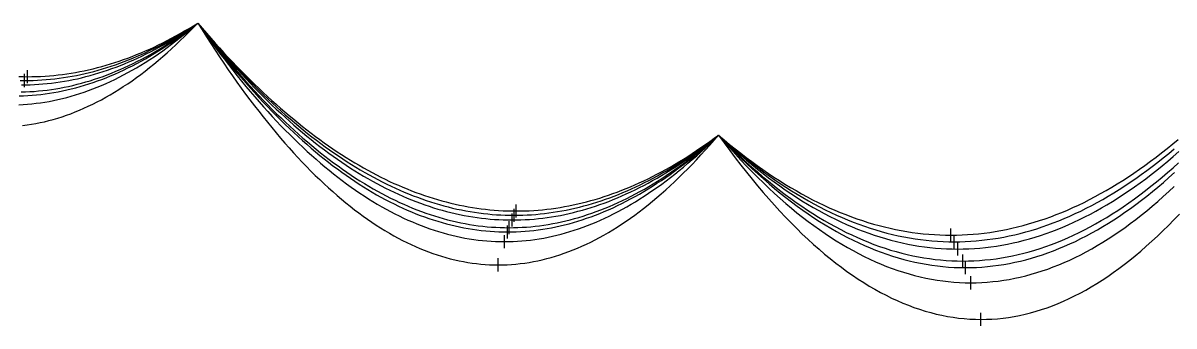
# Model space of a CAD drawing. Header units: metres. Extents: x -87 to 28195, y -4474 to 524.
# Drawn here: x 15017 to 15890, y -4143 to -3913 of the extents above; entities that cross this region are included whole.
import ezdxf

# ---------------------------------------------------------------- set-up
doc = ezdxf.new("R2010")
doc.units = ezdxf.units.M
for name, color, linetype in [('CATENARIES_-10_bare', 7, 'Continuous'), ('CATENARIES_-10_ICE', 7, 'Continuous'), ('CATENARIES_-19_bare', 7, 'Continuous'), ('CATENARIES_-19_HEAVY_ICE', 7, 'Continuous'), ('CATENARIES_0', 7, 'Continuous'), ('CATENARIES_0_ICE', 7, 'Continuous'), ('CATENARIES_50_theoretical', 7, 'Continuous')]:
    doc.layers.add(name, color=color, linetype=linetype)

msp = doc.modelspace()

# ---------------------------------------------------------------- linework, layer by layer
at = {"layer": 'CATENARIES_-10_bare'}
for p, q in [((15018.58, -3962.17), (15018.58, -3952.17)), ((15389.86, -4064.39), (15389.86, -4054.39)), ((15723.73, -4084.48), (15723.73, -4074.48))]:
    msp.add_line(p, q, dxfattribs=at)
for points in [[(15015.31, -3957.15, 0), (15018.58, -3957.17, 0), (15021.86, -3957.15, 0), (15025.15, -3957.07, 0), (15028.43, -3956.93, 0), (15031.71, -3956.74, 0), (15035, -3956.49, 0), (15038.28, -3956.19, 0), (15041.56, -3955.84, 0), (15044.85, -3955.43, 0), (15048.13, -3954.96, 0), (15051.42, -3954.45, 0), (15054.7, -3953.87, 0), (15057.98, -3953.25, 0), (15061.27, -3952.56, 0), (15064.55, -3951.83, 0), (15067.83, -3951.04, 0), (15071.12, -3950.19, 0), (15074.4, -3949.29, 0), (15077.68, -3948.33, 0), (15080.97, -3947.32, 0), (15084.25, -3946.26, 0), (15087.53, -3945.14, 0), (15090.82, -3943.97, 0), (15094.1, -3942.74, 0), (15097.38, -3941.46, 0), (15100.67, -3940.12, 0), (15103.95, -3938.73, 0), (15107.23, -3937.28, 0), (15110.52, -3935.78, 0), (15113.8, -3934.22, 0), (15117.09, -3932.61, 0), (15120.37, -3930.95, 0), (15123.65, -3929.23, 0), (15126.94, -3927.45, 0), (15130.22, -3925.62, 0), (15133.5, -3923.74, 0), (15136.79, -3921.8, 0), (15140.07, -3919.81, 0), (15143.35, -3917.76, 0), (15146.64, -3915.66, 0), (15149.92, -3913.5, 0)], [(15149.92, -3913.5, 0), (15153.25, -3917.53, 0), (15156.58, -3921.5, 0), (15159.92, -3925.42, 0), (15163.25, -3929.28, 0), (15166.58, -3933.08, 0), (15169.91, -3936.83, 0), (15173.25, -3940.51, 0), (15176.58, -3944.15, 0), (15179.91, -3947.72, 0), (15183.24, -3951.24, 0), (15186.58, -3954.71, 0), (15189.91, -3958.11, 0), (15193.24, -3961.46, 0), (15196.57, -3964.76, 0), (15199.91, -3968, 0), (15203.24, -3971.18, 0), (15206.57, -3974.3, 0), (15209.9, -3977.37, 0), (15213.24, -3980.38, 0), (15216.57, -3983.34, 0), (15219.9, -3986.23, 0), (15223.23, -3989.08, 0), (15226.57, -3991.86, 0), (15229.9, -3994.59, 0), (15233.23, -3997.26, 0), (15236.56, -3999.88, 0), (15239.9, -4002.44, 0), (15243.23, -4004.95, 0), (15246.56, -4007.39, 0), (15249.89, -4009.78, 0), (15253.23, -4012.12, 0), (15256.56, -4014.4, 0), (15259.89, -4016.62, 0), (15263.22, -4018.79, 0), (15266.56, -4020.89, 0), (15269.89, -4022.95, 0), (15273.22, -4024.94, 0), (15276.55, -4026.89, 0), (15279.89, -4028.77, 0), (15283.22, -4030.6, 0), (15286.55, -4032.37, 0), (15289.88, -4034.08, 0), (15293.22, -4035.74, 0), (15296.55, -4037.35, 0), (15299.88, -4038.89, 0), (15303.21, -4040.38, 0), (15306.55, -4041.82, 0), (15309.88, -4043.19, 0), (15313.21, -4044.52, 0), (15316.54, -4045.78, 0), (15319.88, -4046.99, 0), (15323.21, -4048.14, 0), (15326.54, -4049.24, 0), (15329.87, -4050.28, 0), (15333.21, -4051.26, 0), (15336.54, -4052.19, 0), (15339.87, -4053.06, 0), (15343.2, -4053.88, 0), (15346.54, -4054.64, 0), (15349.87, -4055.34, 0), (15353.2, -4055.98, 0), (15356.53, -4056.57, 0), (15359.87, -4057.11, 0), (15363.2, -4057.59, 0), (15366.53, -4058.01, 0), (15369.86, -4058.37, 0), (15373.2, -4058.68, 0), (15376.53, -4058.94, 0), (15379.86, -4059.13, 0), (15383.19, -4059.27, 0), (15386.53, -4059.36, 0), (15389.86, -4059.39, 0), (15393.16, -4059.36, 0), (15396.46, -4059.28, 0), (15399.76, -4059.14, 0), (15403.05, -4058.94, 0), (15406.35, -4058.7, 0), (15409.65, -4058.39, 0), (15412.95, -4058.04, 0), (15416.25, -4057.62, 0), (15419.55, -4057.15, 0), (15422.85, -4056.63, 0), (15426.15, -4056.05, 0), (15429.45, -4055.42, 0), (15432.75, -4054.73, 0), (15436.05, -4053.99, 0), (15439.35, -4053.19, 0), (15442.64, -4052.33, 0), (15445.94, -4051.42, 0), (15449.24, -4050.46, 0), (15452.54, -4049.44, 0), (15455.84, -4048.37, 0), (15459.14, -4047.24, 0), (15462.44, -4046.05, 0), (15465.74, -4044.81, 0), (15469.04, -4043.52, 0), (15472.34, -4042.17, 0), (15475.64, -4040.76, 0), (15478.94, -4039.3, 0), (15482.24, -4037.78, 0), (15485.53, -4036.21, 0), (15488.83, -4034.59, 0), (15492.13, -4032.91, 0), (15495.43, -4031.17, 0), (15498.73, -4029.38, 0), (15502.03, -4027.53, 0), (15505.33, -4025.63, 0), (15508.63, -4023.67, 0), (15511.93, -4021.66, 0), (15515.23, -4019.59, 0), (15518.53, -4017.47, 0), (15521.83, -4015.29, 0), (15525.12, -4013.06, 0), (15528.42, -4010.77, 0), (15531.72, -4008.43, 0), (15535.02, -4006.03, 0), (15538.32, -4003.57, 0), (15541.62, -4001.06, 0), (15544.92, -3998.5, 0)], [(15544.92, -3998.5, 0), (15549.18, -4002.31, 0), (15553.43, -4006.03, 0), (15557.69, -4009.66, 0), (15561.95, -4013.2, 0), (15566.21, -4016.64, 0), (15570.46, -4019.99, 0), (15574.72, -4023.25, 0), (15578.98, -4026.42, 0), (15583.24, -4029.5, 0), (15587.49, -4032.48, 0), (15591.75, -4035.38, 0), (15596.01, -4038.18, 0), (15600.27, -4040.88, 0), (15604.52, -4043.5, 0), (15608.78, -4046.02, 0), (15613.04, -4048.46, 0), (15617.3, -4050.8, 0), (15621.55, -4053.05, 0), (15625.81, -4055.2, 0), (15630.07, -4057.27, 0), (15634.32, -4059.24, 0), (15638.58, -4061.12, 0), (15642.84, -4062.91, 0), (15647.1, -4064.61, 0), (15651.35, -4066.22, 0), (15655.61, -4067.73, 0), (15659.87, -4069.15, 0), (15664.13, -4070.48, 0), (15668.38, -4071.72, 0), (15672.64, -4072.87, 0), (15676.9, -4073.93, 0), (15681.16, -4074.89, 0), (15685.41, -4075.76, 0), (15689.67, -4076.54, 0), (15693.93, -4077.23, 0), (15698.18, -4077.82, 0), (15702.44, -4078.33, 0), (15706.7, -4078.74, 0), (15710.96, -4079.06, 0), (15715.21, -4079.29, 0), (15719.47, -4079.43, 0), (15723.73, -4079.48, 0), (15727.9, -4079.43, 0), (15732.07, -4079.3, 0), (15736.24, -4079.08, 0), (15740.41, -4078.77, 0), (15744.59, -4078.38, 0), (15748.76, -4077.89, 0), (15752.93, -4077.32, 0), (15757.1, -4076.66, 0), (15761.27, -4075.91, 0), (15765.44, -4075.07, 0), (15769.61, -4074.15, 0), (15773.78, -4073.13, 0), (15777.96, -4072.03, 0), (15782.13, -4070.84, 0), (15786.3, -4069.57, 0), (15790.47, -4068.2, 0), (15794.64, -4066.75, 0), (15798.81, -4065.21, 0), (15802.98, -4063.58, 0), (15807.16, -4061.86, 0), (15811.33, -4060.05, 0), (15815.5, -4058.16, 0), (15819.67, -4056.18, 0), (15823.84, -4054.1, 0), (15828.01, -4051.95, 0), (15832.18, -4049.7, 0), (15836.35, -4047.36, 0), (15840.53, -4044.94, 0), (15844.7, -4042.43, 0), (15848.87, -4039.83, 0), (15853.04, -4037.14, 0), (15857.21, -4034.36, 0), (15861.38, -4031.5, 0), (15865.55, -4028.55, 0), (15869.72, -4025.51, 0), (15873.9, -4022.38, 0), (15878.07, -4019.16, 0), (15882.24, -4015.85, 0), (15886.41, -4012.46, 0), (15890.58, -4008.97, 0)]]:
    msp.add_polyline3d(points, dxfattribs=at)
at = {"layer": 'CATENARIES_-10_ICE'}
for p, q in [((15386.01, -4073.81), (15386.01, -4063.81)), ((15730.2, -4099.1), (15730.2, -4089.1))]:
    msp.add_line(p, q, dxfattribs=at)
for points in [[(15016.07, -3965.8, 0), (15019.34, -3965.71, 0), (15022.6, -3965.57, 0), (15025.87, -3965.36, 0), (15029.13, -3965.09, 0), (15032.4, -3964.77, 0), (15035.66, -3964.38, 0), (15038.92, -3963.93, 0), (15042.19, -3963.43, 0), (15045.45, -3962.87, 0), (15048.72, -3962.24, 0), (15051.98, -3961.56, 0), (15055.25, -3960.82, 0), (15058.51, -3960.02, 0), (15061.78, -3959.16, 0), (15065.04, -3958.24, 0), (15068.31, -3957.26, 0), (15071.57, -3956.22, 0), (15074.84, -3955.13, 0), (15078.1, -3953.97, 0), (15081.36, -3952.75, 0), (15084.63, -3951.48, 0), (15087.89, -3950.14, 0), (15091.16, -3948.75, 0), (15094.42, -3947.3, 0), (15097.69, -3945.78, 0), (15100.95, -3944.21, 0), (15104.22, -3942.58, 0), (15107.48, -3940.89, 0), (15110.75, -3939.14, 0), (15114.01, -3937.33, 0), (15117.27, -3935.46, 0), (15120.54, -3933.53, 0), (15123.8, -3931.54, 0), (15127.07, -3929.5, 0), (15130.33, -3927.39, 0), (15133.6, -3925.22, 0), (15136.86, -3923, 0), (15140.13, -3920.71, 0), (15143.39, -3918.37, 0), (15146.66, -3915.96, 0), (15149.92, -3913.5, 0)], [(15149.92, -3913.5, 0), (15153.25, -3917.85, 0), (15156.57, -3922.14, 0), (15159.9, -3926.36, 0), (15163.22, -3930.53, 0), (15166.55, -3934.63, 0), (15169.87, -3938.67, 0), (15173.2, -3942.65, 0), (15176.52, -3946.56, 0), (15179.85, -3950.42, 0), (15183.17, -3954.21, 0), (15186.5, -3957.94, 0), (15189.82, -3961.61, 0), (15193.15, -3965.22, 0), (15196.47, -3968.76, 0), (15199.8, -3972.24, 0), (15203.12, -3975.66, 0), (15206.45, -3979.02, 0), (15209.77, -3982.32, 0), (15213.1, -3985.56, 0), (15216.42, -3988.73, 0), (15219.75, -3991.84, 0), (15223.07, -3994.89, 0), (15226.4, -3997.88, 0), (15229.72, -4000.81, 0), (15233.05, -4003.67, 0), (15236.38, -4006.47, 0), (15239.7, -4009.21, 0), (15243.03, -4011.89, 0), (15246.35, -4014.51, 0), (15249.68, -4017.07, 0), (15253, -4019.56, 0), (15256.33, -4021.99, 0), (15259.65, -4024.36, 0), (15262.98, -4026.67, 0), (15266.3, -4028.92, 0), (15269.63, -4031.11, 0), (15272.95, -4033.23, 0), (15276.28, -4035.29, 0), (15279.6, -4037.3, 0), (15282.93, -4039.23, 0), (15286.25, -4041.11, 0), (15289.58, -4042.93, 0), (15292.9, -4044.68, 0), (15296.23, -4046.38, 0), (15299.55, -4048.01, 0), (15302.88, -4049.58, 0), (15306.2, -4051.08, 0), (15309.53, -4052.53, 0), (15312.86, -4053.92, 0), (15316.18, -4055.24, 0), (15319.51, -4056.5, 0), (15322.83, -4057.7, 0), (15326.16, -4058.84, 0), (15329.48, -4059.92, 0), (15332.81, -4060.93, 0), (15336.13, -4061.88, 0), (15339.46, -4062.78, 0), (15342.78, -4063.61, 0), (15346.11, -4064.38, 0), (15349.43, -4065.08, 0), (15352.76, -4065.73, 0), (15356.08, -4066.32, 0), (15359.41, -4066.84, 0), (15362.73, -4067.3, 0), (15366.06, -4067.7, 0), (15369.38, -4068.04, 0), (15372.71, -4068.31, 0), (15376.03, -4068.53, 0), (15379.36, -4068.68, 0), (15382.68, -4068.78, 0), (15386.01, -4068.81, 0), (15389.32, -4068.78, 0), (15392.63, -4068.69, 0), (15395.94, -4068.53, 0), (15399.25, -4068.32, 0), (15402.56, -4068.04, 0), (15405.87, -4067.71, 0), (15409.18, -4067.31, 0), (15412.49, -4066.86, 0), (15415.81, -4066.34, 0), (15419.12, -4065.76, 0), (15422.43, -4065.12, 0), (15425.74, -4064.42, 0), (15429.05, -4063.65, 0), (15432.36, -4062.83, 0), (15435.67, -4061.95, 0), (15438.98, -4061, 0), (15442.29, -4059.99, 0), (15445.6, -4058.93, 0), (15448.91, -4057.8, 0), (15452.22, -4056.61, 0), (15455.53, -4055.36, 0), (15458.84, -4054.05, 0), (15462.15, -4052.67, 0), (15465.46, -4051.24, 0), (15468.78, -4049.74, 0), (15472.09, -4048.19, 0), (15475.4, -4046.57, 0), (15478.71, -4044.89, 0), (15482.02, -4043.15, 0), (15485.33, -4041.35, 0), (15488.64, -4039.49, 0), (15491.95, -4037.57, 0), (15495.26, -4035.59, 0), (15498.57, -4033.54, 0), (15501.88, -4031.44, 0), (15505.19, -4029.27, 0), (15508.5, -4027.04, 0), (15511.81, -4024.75, 0), (15515.12, -4022.4, 0), (15518.43, -4019.99, 0), (15521.75, -4017.52, 0), (15525.06, -4014.99, 0), (15528.37, -4012.39, 0), (15531.68, -4009.74, 0), (15534.99, -4007.02, 0), (15538.3, -4004.24, 0), (15541.61, -4001.4, 0), (15544.92, -3998.5, 0)], [(15544.92, -3998.5, 0), (15549.13, -4002.8, 0), (15553.34, -4007, 0), (15557.55, -4011.1, 0), (15561.76, -4015.1, 0), (15565.97, -4019.01, 0), (15570.19, -4022.81, 0), (15574.4, -4026.52, 0), (15578.61, -4030.12, 0), (15582.82, -4033.63, 0), (15587.03, -4037.04, 0), (15591.24, -4040.34, 0), (15595.45, -4043.55, 0), (15599.66, -4046.67, 0), (15603.87, -4049.68, 0), (15608.08, -4052.59, 0), (15612.29, -4055.4, 0), (15616.5, -4058.12, 0), (15620.72, -4060.74, 0), (15624.93, -4063.25, 0), (15629.14, -4065.67, 0), (15633.35, -4067.99, 0), (15637.56, -4070.21, 0), (15641.77, -4072.34, 0), (15645.98, -4074.36, 0), (15650.19, -4076.28, 0), (15654.4, -4078.11, 0), (15658.61, -4079.84, 0), (15662.82, -4081.47, 0), (15667.04, -4083, 0), (15671.25, -4084.43, 0), (15675.46, -4085.76, 0), (15679.67, -4086.99, 0), (15683.88, -4088.13, 0), (15688.09, -4089.16, 0), (15692.3, -4090.1, 0), (15696.51, -4090.94, 0), (15700.72, -4091.68, 0), (15704.93, -4092.32, 0), (15709.14, -4092.86, 0), (15713.35, -4093.31, 0), (15717.57, -4093.65, 0), (15721.78, -4093.9, 0), (15725.99, -4094.05, 0), (15730.2, -4094.1, 0), (15734.39, -4094.05, 0), (15738.59, -4093.9, 0), (15742.79, -4093.66, 0), (15746.98, -4093.31, 0), (15751.18, -4092.87, 0), (15755.38, -4092.33, 0), (15759.57, -4091.7, 0), (15763.77, -4090.96, 0), (15767.96, -4090.13, 0), (15772.16, -4089.2, 0), (15776.36, -4088.17, 0), (15780.55, -4087.04, 0), (15784.75, -4085.82, 0), (15788.95, -4084.49, 0), (15793.14, -4083.07, 0), (15797.34, -4081.55, 0), (15801.54, -4079.94, 0), (15805.73, -4078.22, 0), (15809.93, -4076.41, 0), (15814.12, -4074.5, 0), (15818.32, -4072.49, 0), (15822.52, -4070.38, 0), (15826.71, -4068.17, 0), (15830.91, -4065.87, 0), (15835.11, -4063.47, 0), (15839.3, -4060.97, 0), (15843.5, -4058.37, 0), (15847.69, -4055.67, 0), (15851.89, -4052.88, 0), (15856.09, -4049.98, 0), (15860.28, -4046.99, 0), (15864.48, -4043.9, 0), (15868.68, -4040.72, 0), (15872.87, -4037.43, 0), (15877.07, -4034.05, 0), (15881.26, -4030.56, 0), (15885.46, -4026.98, 0), (15889.66, -4023.3, 0), (15893.85, -4019.53, 0)]]:
    msp.add_polyline3d(points, dxfattribs=at)
at = {"layer": 'CATENARIES_-19_bare'}
for p, q in [((15020.85, -3959.22), (15020.85, -3949.22)), ((15391.37, -4061.15), (15391.37, -4051.15)), ((15721.18, -4079.47), (15721.18, -4069.47))]:
    msp.add_line(p, q, dxfattribs=at)
for points in [[(15014.33, -3954.12, 0), (15017.59, -3954.2, 0), (15020.85, -3954.22, 0), (15024.16, -3954.2, 0), (15027.47, -3954.12, 0), (15030.78, -3953.98, 0), (15034.09, -3953.8, 0), (15037.4, -3953.55, 0), (15040.71, -3953.26, 0), (15044.02, -3952.91, 0), (15047.33, -3952.51, 0), (15050.64, -3952.06, 0), (15053.95, -3951.55, 0), (15057.26, -3950.99, 0), (15060.57, -3950.37, 0), (15063.88, -3949.7, 0), (15067.19, -3948.98, 0), (15070.5, -3948.2, 0), (15073.8, -3947.37, 0), (15077.11, -3946.49, 0), (15080.42, -3945.55, 0), (15083.73, -3944.56, 0), (15087.04, -3943.52, 0), (15090.35, -3942.42, 0), (15093.66, -3941.27, 0), (15096.97, -3940.06, 0), (15100.28, -3938.81, 0), (15103.59, -3937.49, 0), (15106.9, -3936.13, 0), (15110.21, -3934.71, 0), (15113.52, -3933.24, 0), (15116.83, -3931.71, 0), (15120.14, -3930.13, 0), (15123.45, -3928.5, 0), (15126.75, -3926.81, 0), (15130.06, -3925.07, 0), (15133.37, -3923.28, 0), (15136.68, -3921.43, 0), (15139.99, -3919.53, 0), (15143.3, -3917.57, 0), (15146.61, -3915.56, 0), (15149.92, -3913.5, 0)], [(15149.92, -3913.5, 0), (15153.23, -3917.39, 0), (15156.54, -3921.22, 0), (15159.84, -3925, 0), (15163.15, -3928.72, 0), (15166.46, -3932.39, 0), (15169.77, -3936.01, 0), (15173.07, -3939.57, 0), (15176.38, -3943.08, 0), (15179.69, -3946.53, 0), (15183, -3949.94, 0), (15186.3, -3953.28, 0), (15189.61, -3956.58, 0), (15192.92, -3959.82, 0), (15196.23, -3963, 0), (15199.53, -3966.14, 0), (15202.84, -3969.22, 0), (15206.15, -3972.24, 0), (15209.46, -3975.21, 0), (15212.76, -3978.13, 0), (15216.07, -3981, 0), (15219.38, -3983.81, 0), (15222.69, -3986.56, 0), (15225.99, -3989.27, 0), (15229.3, -3991.92, 0), (15232.61, -3994.51, 0), (15235.92, -3997.06, 0), (15239.22, -3999.54, 0), (15242.53, -4001.98, 0), (15245.84, -4004.36, 0), (15249.15, -4006.69, 0), (15252.46, -4008.96, 0), (15255.76, -4011.18, 0), (15259.07, -4013.35, 0), (15262.38, -4015.47, 0), (15265.69, -4017.53, 0), (15268.99, -4019.53, 0), (15272.3, -4021.49, 0), (15275.61, -4023.38, 0), (15278.92, -4025.23, 0), (15282.22, -4027.02, 0), (15285.53, -4028.76, 0), (15288.84, -4030.45, 0), (15292.15, -4032.08, 0), (15295.45, -4033.66, 0), (15298.76, -4035.18, 0), (15302.07, -4036.65, 0), (15305.38, -4038.07, 0), (15308.68, -4039.43, 0), (15311.99, -4040.74, 0), (15315.3, -4042, 0), (15318.61, -4043.2, 0), (15321.91, -4044.35, 0), (15325.22, -4045.45, 0), (15328.53, -4046.49, 0), (15331.84, -4047.48, 0), (15335.14, -4048.42, 0), (15338.45, -4049.3, 0), (15341.76, -4050.13, 0), (15345.07, -4050.91, 0), (15348.38, -4051.63, 0), (15351.68, -4052.3, 0), (15354.99, -4052.91, 0), (15358.3, -4053.47, 0), (15361.61, -4053.98, 0), (15364.91, -4054.43, 0), (15368.22, -4054.84, 0), (15371.53, -4055.18, 0), (15374.84, -4055.48, 0), (15378.14, -4055.72, 0), (15381.45, -4055.91, 0), (15384.76, -4056.04, 0), (15388.07, -4056.12, 0), (15391.37, -4056.15, 0), (15394.71, -4056.12, 0), (15398.05, -4056.04, 0), (15401.39, -4055.9, 0), (15404.73, -4055.71, 0), (15408.06, -4055.46, 0), (15411.4, -4055.17, 0), (15414.74, -4054.81, 0), (15418.08, -4054.4, 0), (15421.42, -4053.94, 0), (15424.75, -4053.42, 0), (15428.09, -4052.85, 0), (15431.43, -4052.22, 0), (15434.77, -4051.54, 0), (15438.11, -4050.81, 0), (15441.44, -4050.02, 0), (15444.78, -4049.17, 0), (15448.12, -4048.28, 0), (15451.46, -4047.32, 0), (15454.8, -4046.31, 0), (15458.13, -4045.25, 0), (15461.47, -4044.14, 0), (15464.81, -4042.96, 0), (15468.15, -4041.74, 0), (15471.48, -4040.46, 0), (15474.82, -4039.12, 0), (15478.16, -4037.74, 0), (15481.5, -4036.29, 0), (15484.84, -4034.79, 0), (15488.17, -4033.24, 0), (15491.51, -4031.63, 0), (15494.85, -4029.97, 0), (15498.19, -4028.26, 0), (15501.53, -4026.49, 0), (15504.86, -4024.66, 0), (15508.2, -4022.78, 0), (15511.54, -4020.85, 0), (15514.88, -4018.86, 0), (15518.22, -4016.81, 0), (15521.55, -4014.71, 0), (15524.89, -4012.56, 0), (15528.23, -4010.36, 0), (15531.57, -4008.09, 0), (15534.91, -4005.78, 0), (15538.24, -4003.41, 0), (15541.58, -4000.98, 0), (15544.92, -3998.5, 0)], [(15544.92, -3998.5, 0), (15549.12, -4002.08, 0), (15553.31, -4005.57, 0), (15557.51, -4008.97, 0), (15561.71, -4012.29, 0), (15565.9, -4015.52, 0), (15570.1, -4018.67, 0), (15574.3, -4021.72, 0), (15578.49, -4024.7, 0), (15582.69, -4027.58, 0), (15586.89, -4030.38, 0), (15591.08, -4033.1, 0), (15595.28, -4035.72, 0), (15599.48, -4038.26, 0), (15603.67, -4040.72, 0), (15607.87, -4043.09, 0), (15612.07, -4045.37, 0), (15616.26, -4047.57, 0), (15620.46, -4049.68, 0), (15624.66, -4051.7, 0), (15628.85, -4053.64, 0), (15633.05, -4055.49, 0), (15637.25, -4057.25, 0), (15641.44, -4058.93, 0), (15645.64, -4060.53, 0), (15649.84, -4062.03, 0), (15654.03, -4063.45, 0), (15658.23, -4064.79, 0), (15662.43, -4066.04, 0), (15666.62, -4067.2, 0), (15670.82, -4068.28, 0), (15675.02, -4069.27, 0), (15679.21, -4070.17, 0), (15683.41, -4070.99, 0), (15687.61, -4071.72, 0), (15691.8, -4072.37, 0), (15696, -4072.92, 0), (15700.2, -4073.4, 0), (15704.39, -4073.79, 0), (15708.59, -4074.09, 0), (15712.79, -4074.3, 0), (15716.98, -4074.43, 0), (15721.18, -4074.47, 0), (15725.39, -4074.43, 0), (15729.59, -4074.3, 0), (15733.79, -4074.09, 0), (15738, -4073.78, 0), (15742.2, -4073.39, 0), (15746.41, -4072.92, 0), (15750.61, -4072.36, 0), (15754.82, -4071.71, 0), (15759.02, -4070.97, 0), (15763.22, -4070.15, 0), (15767.43, -4069.25, 0), (15771.63, -4068.25, 0), (15775.84, -4067.17, 0), (15780.04, -4066.01, 0), (15784.25, -4064.75, 0), (15788.45, -4063.41, 0), (15792.66, -4061.99, 0), (15796.86, -4060.48, 0), (15801.06, -4058.88, 0), (15805.27, -4057.19, 0), (15809.47, -4055.42, 0), (15813.68, -4053.56, 0), (15817.88, -4051.62, 0), (15822.09, -4049.59, 0), (15826.29, -4047.47, 0), (15830.5, -4045.26, 0), (15834.7, -4042.97, 0), (15838.9, -4040.6, 0), (15843.11, -4038.13, 0), (15847.31, -4035.58, 0), (15851.52, -4032.94, 0), (15855.72, -4030.22, 0), (15859.93, -4027.41, 0), (15864.13, -4024.51, 0), (15868.34, -4021.53, 0), (15872.54, -4018.46, 0), (15876.74, -4015.3, 0), (15880.95, -4012.06, 0), (15885.15, -4008.73, 0), (15889.36, -4005.31, 0), (15893.56, -4001.81, 0)]]:
    msp.add_polyline3d(points, dxfattribs=at)
at = {"layer": 'CATENARIES_-19_HEAVY_ICE'}
for p, q in [((15382.47, -4084.38), (15382.47, -4074.38)), ((15736.16, -4115.62), (15736.16, -4105.62))]:
    msp.add_line(p, q, dxfattribs=at)
for points in [[(15014.12, -3975.52, 0), (15017.43, -3975.36, 0), (15020.74, -3975.12, 0), (15024.06, -3974.82, 0), (15027.37, -3974.45, 0), (15030.68, -3974.01, 0), (15033.99, -3973.51, 0), (15037.3, -3972.94, 0), (15040.62, -3972.3, 0), (15043.93, -3971.59, 0), (15047.24, -3970.82, 0), (15050.55, -3969.98, 0), (15053.87, -3969.07, 0), (15057.18, -3968.1, 0), (15060.49, -3967.06, 0), (15063.8, -3965.95, 0), (15067.11, -3964.77, 0), (15070.43, -3963.53, 0), (15073.74, -3962.22, 0), (15077.05, -3960.84, 0), (15080.36, -3959.4, 0), (15083.68, -3957.88, 0), (15086.99, -3956.3, 0), (15090.3, -3954.66, 0), (15093.61, -3952.94, 0), (15096.92, -3951.16, 0), (15100.24, -3949.31, 0), (15103.55, -3947.4, 0), (15106.86, -3945.41, 0), (15110.17, -3943.36, 0), (15113.49, -3941.24, 0), (15116.8, -3939.06, 0), (15120.11, -3936.81, 0), (15123.42, -3934.49, 0), (15126.73, -3932.1, 0), (15130.05, -3929.64, 0), (15133.36, -3927.12, 0), (15136.67, -3924.53, 0), (15139.98, -3921.88, 0), (15143.3, -3919.15, 0), (15146.61, -3916.36, 0), (15149.92, -3913.5, 0)], [(15149.92, -3913.5, 0), (15153.24, -3918.21, 0), (15156.56, -3922.86, 0), (15159.89, -3927.44, 0), (15163.21, -3931.94, 0), (15166.53, -3936.38, 0), (15169.85, -3940.76, 0), (15173.17, -3945.06, 0), (15176.5, -3949.3, 0), (15179.82, -3953.47, 0), (15183.14, -3957.56, 0), (15186.46, -3961.6, 0), (15189.79, -3965.56, 0), (15193.11, -3969.46, 0), (15196.43, -3973.28, 0), (15199.75, -3977.04, 0), (15203.07, -3980.73, 0), (15206.4, -3984.36, 0), (15209.72, -3987.91, 0), (15213.04, -3991.4, 0), (15216.36, -3994.82, 0), (15219.68, -3998.17, 0), (15223.01, -4001.45, 0), (15226.33, -4004.67, 0), (15229.65, -4007.82, 0), (15232.97, -4010.9, 0), (15236.29, -4013.91, 0), (15239.62, -4016.85, 0), (15242.94, -4019.73, 0), (15246.26, -4022.54, 0), (15249.58, -4025.28, 0), (15252.91, -4027.95, 0), (15256.23, -4030.56, 0), (15259.55, -4033.09, 0), (15262.87, -4035.56, 0), (15266.19, -4037.97, 0), (15269.52, -4040.3, 0), (15272.84, -4042.57, 0), (15276.16, -4044.76, 0), (15279.48, -4046.89, 0), (15282.8, -4048.96, 0), (15286.13, -4050.95, 0), (15289.45, -4052.88, 0), (15292.77, -4054.74, 0), (15296.09, -4056.53, 0), (15299.41, -4058.26, 0), (15302.74, -4059.91, 0), (15306.06, -4061.5, 0), (15309.38, -4063.02, 0), (15312.7, -4064.48, 0), (15316.02, -4065.86, 0), (15319.35, -4067.18, 0), (15322.67, -4068.43, 0), (15325.99, -4069.62, 0), (15329.31, -4070.73, 0), (15332.64, -4071.78, 0), (15335.96, -4072.76, 0), (15339.28, -4073.67, 0), (15342.6, -4074.52, 0), (15345.92, -4075.29, 0), (15349.25, -4076, 0), (15352.57, -4076.65, 0), (15355.89, -4077.22, 0), (15359.21, -4077.73, 0), (15362.53, -4078.17, 0), (15365.86, -4078.54, 0), (15369.18, -4078.84, 0), (15372.5, -4079.08, 0), (15375.82, -4079.25, 0), (15379.14, -4079.35, 0), (15382.47, -4079.38, 0), (15385.78, -4079.35, 0), (15389.1, -4079.25, 0), (15392.41, -4079.08, 0), (15395.73, -4078.85, 0), (15399.04, -4078.54, 0), (15402.36, -4078.17, 0), (15405.67, -4077.74, 0), (15408.99, -4077.23, 0), (15412.31, -4076.66, 0), (15415.62, -4076.02, 0), (15418.94, -4075.31, 0), (15422.25, -4074.54, 0), (15425.57, -4073.7, 0), (15428.88, -4072.79, 0), (15432.2, -4071.81, 0), (15435.51, -4070.77, 0), (15438.83, -4069.66, 0), (15442.14, -4068.48, 0), (15445.46, -4067.23, 0), (15448.77, -4065.92, 0), (15452.09, -4064.54, 0), (15455.41, -4063.09, 0), (15458.72, -4061.58, 0), (15462.04, -4059.99, 0), (15465.35, -4058.34, 0), (15468.67, -4056.62, 0), (15471.98, -4054.84, 0), (15475.3, -4052.99, 0), (15478.61, -4051.07, 0), (15481.93, -4049.08, 0), (15485.24, -4047.03, 0), (15488.56, -4044.9, 0), (15491.87, -4042.71, 0), (15495.19, -4040.46, 0), (15498.5, -4038.13, 0), (15501.82, -4035.74, 0), (15505.14, -4033.28, 0), (15508.45, -4030.76, 0), (15511.77, -4028.16, 0), (15515.08, -4025.5, 0), (15518.4, -4022.77, 0), (15521.71, -4019.97, 0), (15525.03, -4017.11, 0), (15528.34, -4014.18, 0), (15531.66, -4011.18, 0), (15534.97, -4008.11, 0), (15538.29, -4004.97, 0), (15541.6, -4001.77, 0), (15544.92, -3998.5, 0)], [(15544.92, -3998.5, 0), (15549.17, -4003.43, 0), (15553.42, -4008.25, 0), (15557.67, -4012.97, 0), (15561.92, -4017.56, 0), (15566.17, -4022.05, 0), (15570.42, -4026.43, 0), (15574.67, -4030.69, 0), (15578.92, -4034.85, 0), (15583.17, -4038.89, 0), (15587.42, -4042.82, 0), (15591.67, -4046.65, 0), (15595.92, -4050.36, 0), (15600.17, -4053.96, 0), (15604.42, -4057.44, 0), (15608.67, -4060.82, 0), (15612.91, -4064.09, 0), (15617.16, -4067.24, 0), (15621.41, -4070.29, 0), (15625.66, -4073.22, 0), (15629.91, -4076.04, 0), (15634.16, -4078.75, 0), (15638.41, -4081.35, 0), (15642.66, -4083.85, 0), (15646.91, -4086.22, 0), (15651.16, -4088.49, 0), (15655.41, -4090.65, 0), (15659.66, -4092.7, 0), (15663.91, -4094.63, 0), (15668.16, -4096.46, 0), (15672.41, -4098.17, 0), (15676.66, -4099.78, 0), (15680.91, -4101.27, 0), (15685.16, -4102.66, 0), (15689.41, -4103.93, 0), (15693.66, -4105.09, 0), (15697.91, -4106.14, 0), (15702.16, -4107.08, 0), (15706.41, -4107.91, 0), (15710.66, -4108.63, 0), (15714.91, -4109.24, 0), (15719.16, -4109.73, 0), (15723.41, -4110.12, 0), (15727.66, -4110.4, 0), (15731.91, -4110.56, 0), (15736.16, -4110.62, 0), (15740.33, -4110.57, 0), (15744.5, -4110.41, 0), (15748.67, -4110.14, 0), (15752.85, -4109.77, 0), (15757.02, -4109.29, 0), (15761.19, -4108.7, 0), (15765.36, -4108.01, 0), (15769.54, -4107.21, 0), (15773.71, -4106.3, 0), (15777.88, -4105.29, 0), (15782.05, -4104.17, 0), (15786.23, -4102.94, 0), (15790.4, -4101.61, 0), (15794.57, -4100.17, 0), (15798.74, -4098.62, 0), (15802.92, -4096.97, 0), (15807.09, -4095.21, 0), (15811.26, -4093.34, 0), (15815.43, -4091.37, 0), (15819.61, -4089.29, 0), (15823.78, -4087.1, 0), (15827.95, -4084.81, 0), (15832.12, -4082.41, 0), (15836.3, -4079.9, 0), (15840.47, -4077.29, 0), (15844.64, -4074.57, 0), (15848.81, -4071.74, 0), (15852.99, -4068.8, 0), (15857.16, -4065.76, 0), (15861.33, -4062.61, 0), (15865.5, -4059.36, 0), (15869.68, -4056, 0), (15873.85, -4052.53, 0), (15878.02, -4048.95, 0), (15882.19, -4045.27, 0), (15886.37, -4041.48, 0), (15890.54, -4037.58, 0)]]:
    msp.add_polyline3d(points, dxfattribs=at)
at = {"layer": 'CATENARIES_0'}
for p, q in [((15388.3, -4067.97), (15388.3, -4057.97)), ((15726.34, -4090.02), (15726.34, -4080.02))]:
    msp.add_line(p, q, dxfattribs=at)
for points in [[(15016.25, -3960.45, 0), (15019.51, -3960.43, 0), (15022.77, -3960.34, 0), (15026.03, -3960.2, 0), (15029.29, -3960.01, 0), (15032.55, -3959.76, 0), (15035.81, -3959.45, 0), (15039.07, -3959.09, 0), (15042.33, -3958.67, 0), (15045.59, -3958.19, 0), (15048.85, -3957.66, 0), (15052.11, -3957.08, 0), (15055.37, -3956.43, 0), (15058.63, -3955.74, 0), (15061.89, -3954.98, 0), (15065.15, -3954.17, 0), (15068.41, -3953.31, 0), (15071.67, -3952.38, 0), (15074.93, -3951.41, 0), (15078.19, -3950.37, 0), (15081.45, -3949.28, 0), (15084.71, -3948.14, 0), (15087.98, -3946.94, 0), (15091.24, -3945.68, 0), (15094.5, -3944.37, 0), (15097.76, -3943, 0), (15101.02, -3941.58, 0), (15104.28, -3940.1, 0), (15107.54, -3938.56, 0), (15110.8, -3936.97, 0), (15114.06, -3935.32, 0), (15117.32, -3933.62, 0), (15120.58, -3931.86, 0), (15123.84, -3930.04, 0), (15127.1, -3928.17, 0), (15130.36, -3926.24, 0), (15133.62, -3924.26, 0), (15136.88, -3922.22, 0), (15140.14, -3920.12, 0), (15143.4, -3917.97, 0), (15146.66, -3915.76, 0), (15149.92, -3913.5, 0)], [(15149.92, -3913.5, 0), (15153.23, -3917.63, 0), (15156.54, -3921.7, 0), (15159.85, -3925.71, 0), (15163.16, -3929.67, 0), (15166.47, -3933.56, 0), (15169.79, -3937.4, 0), (15173.1, -3941.18, 0), (15176.41, -3944.9, 0), (15179.72, -3948.57, 0), (15183.03, -3952.17, 0), (15186.34, -3955.72, 0), (15189.65, -3959.21, 0), (15192.96, -3962.64, 0), (15196.27, -3966.02, 0), (15199.58, -3969.34, 0), (15202.89, -3972.6, 0), (15206.21, -3975.8, 0), (15209.52, -3978.94, 0), (15212.83, -3982.03, 0), (15216.14, -3985.05, 0), (15219.45, -3988.02, 0), (15222.76, -3990.94, 0), (15226.07, -3993.79, 0), (15229.38, -3996.59, 0), (15232.69, -3999.32, 0), (15236, -4002.01, 0), (15239.31, -4004.63, 0), (15242.62, -4007.19, 0), (15245.94, -4009.7, 0), (15249.25, -4012.15, 0), (15252.56, -4014.54, 0), (15255.87, -4016.88, 0), (15259.18, -4019.15, 0), (15262.49, -4021.37, 0), (15265.8, -4023.53, 0), (15269.11, -4025.64, 0), (15272.42, -4027.68, 0), (15275.73, -4029.67, 0), (15279.04, -4031.6, 0), (15282.36, -4033.47, 0), (15285.67, -4035.29, 0), (15288.98, -4037.05, 0), (15292.29, -4038.75, 0), (15295.6, -4040.39, 0), (15298.91, -4041.97, 0), (15302.22, -4043.5, 0), (15305.53, -4044.97, 0), (15308.84, -4046.38, 0), (15312.15, -4047.73, 0), (15315.46, -4049.03, 0), (15318.78, -4050.27, 0), (15322.09, -4051.45, 0), (15325.4, -4052.57, 0), (15328.71, -4053.64, 0), (15332.02, -4054.65, 0), (15335.33, -4055.6, 0), (15338.64, -4056.49, 0), (15341.95, -4057.32, 0), (15345.26, -4058.1, 0), (15348.57, -4058.82, 0), (15351.88, -4059.48, 0), (15355.2, -4060.09, 0), (15358.51, -4060.64, 0), (15361.82, -4061.13, 0), (15365.13, -4061.56, 0), (15368.44, -4061.93, 0), (15371.75, -4062.25, 0), (15375.06, -4062.51, 0), (15378.37, -4062.71, 0), (15381.68, -4062.85, 0), (15384.99, -4062.94, 0), (15388.3, -4062.97, 0), (15391.64, -4062.94, 0), (15394.97, -4062.85, 0), (15398.3, -4062.71, 0), (15401.63, -4062.5, 0), (15404.97, -4062.24, 0), (15408.3, -4061.92, 0), (15411.63, -4061.54, 0), (15414.96, -4061.1, 0), (15418.29, -4060.61, 0), (15421.63, -4060.05, 0), (15424.96, -4059.44, 0), (15428.29, -4058.77, 0), (15431.62, -4058.04, 0), (15434.96, -4057.25, 0), (15438.29, -4056.4, 0), (15441.62, -4055.5, 0), (15444.95, -4054.54, 0), (15448.28, -4053.52, 0), (15451.62, -4052.44, 0), (15454.95, -4051.3, 0), (15458.28, -4050.1, 0), (15461.61, -4048.85, 0), (15464.95, -4047.54, 0), (15468.28, -4046.16, 0), (15471.61, -4044.74, 0), (15474.94, -4043.25, 0), (15478.27, -4041.7, 0), (15481.61, -4040.1, 0), (15484.94, -4038.43, 0), (15488.27, -4036.71, 0), (15491.6, -4034.93, 0), (15494.94, -4033.09, 0), (15498.27, -4031.2, 0), (15501.6, -4029.24, 0), (15504.93, -4027.23, 0), (15508.27, -4025.15, 0), (15511.6, -4023.02, 0), (15514.93, -4020.83, 0), (15518.26, -4018.59, 0), (15521.59, -4016.28, 0), (15524.93, -4013.92, 0), (15528.26, -4011.49, 0), (15531.59, -4009.01, 0), (15534.92, -4006.47, 0), (15538.26, -4003.87, 0), (15541.59, -4001.22, 0), (15544.92, -3998.5, 0)], [(15544.92, -3998.5, 0), (15549.14, -4002.48, 0), (15553.36, -4006.37, 0), (15557.58, -4010.16, 0), (15561.8, -4013.86, 0), (15566.02, -4017.46, 0), (15570.23, -4020.97, 0), (15574.45, -4024.39, 0), (15578.67, -4027.71, 0), (15582.89, -4030.94, 0), (15587.11, -4034.08, 0), (15591.33, -4037.12, 0), (15595.55, -4040.07, 0), (15599.77, -4042.92, 0), (15603.99, -4045.69, 0), (15608.21, -4048.35, 0), (15612.43, -4050.93, 0), (15616.64, -4053.41, 0), (15620.86, -4055.79, 0), (15625.08, -4058.08, 0), (15629.3, -4060.28, 0), (15633.52, -4062.39, 0), (15637.74, -4064.4, 0), (15641.96, -4066.32, 0), (15646.18, -4068.14, 0), (15650.4, -4069.87, 0), (15654.62, -4071.51, 0), (15658.84, -4073.05, 0), (15663.05, -4074.5, 0), (15667.27, -4075.86, 0), (15671.49, -4077.12, 0), (15675.71, -4078.29, 0), (15679.93, -4079.37, 0), (15684.15, -4080.35, 0), (15688.37, -4081.24, 0), (15692.59, -4082.03, 0), (15696.81, -4082.73, 0), (15701.03, -4083.34, 0), (15705.25, -4083.85, 0), (15709.46, -4084.28, 0), (15713.68, -4084.6, 0), (15717.9, -4084.84, 0), (15722.12, -4084.98, 0), (15726.34, -4085.02, 0), (15730.53, -4084.98, 0), (15734.72, -4084.84, 0), (15738.92, -4084.61, 0), (15743.11, -4084.28, 0), (15747.3, -4083.87, 0), (15751.49, -4083.36, 0), (15755.68, -4082.76, 0), (15759.88, -4082.07, 0), (15764.07, -4081.28, 0), (15768.26, -4080.41, 0), (15772.45, -4079.44, 0), (15776.64, -4078.38, 0), (15780.84, -4077.22, 0), (15785.03, -4075.98, 0), (15789.22, -4074.64, 0), (15793.41, -4073.21, 0), (15797.6, -4071.68, 0), (15801.79, -4070.07, 0), (15805.99, -4068.36, 0), (15810.18, -4066.56, 0), (15814.37, -4064.66, 0), (15818.56, -4062.68, 0), (15822.75, -4060.6, 0), (15826.95, -4058.43, 0), (15831.14, -4056.17, 0), (15835.33, -4053.81, 0), (15839.52, -4051.37, 0), (15843.71, -4048.82, 0), (15847.9, -4046.19, 0), (15852.1, -4043.47, 0), (15856.29, -4040.65, 0), (15860.48, -4037.74, 0), (15864.67, -4034.74, 0), (15868.86, -4031.64, 0), (15873.06, -4028.45, 0), (15877.25, -4025.17, 0), (15881.44, -4021.8, 0), (15885.63, -4018.33, 0), (15889.82, -4014.78, 0), (15894.01, -4011.12, 0)]]:
    msp.add_polyline3d(points, dxfattribs=at)
at = {"layer": 'CATENARIES_0_ICE'}
for p, q in [((15384.85, -4077.03), (15384.85, -4067.03)), ((15732.14, -4104.13), (15732.14, -4094.13))]:
    msp.add_line(p, q, dxfattribs=at)
for points in [[(15014.38, -3968.79, 0), (15017.69, -3968.69, 0), (15020.99, -3968.54, 0), (15024.3, -3968.32, 0), (15027.6, -3968.04, 0), (15030.91, -3967.69, 0), (15034.21, -3967.28, 0), (15037.52, -3966.81, 0), (15040.83, -3966.28, 0), (15044.13, -3965.68, 0), (15047.44, -3965.03, 0), (15050.74, -3964.31, 0), (15054.05, -3963.52, 0), (15057.36, -3962.68, 0), (15060.66, -3961.77, 0), (15063.97, -3960.79, 0), (15067.27, -3959.76, 0), (15070.58, -3958.66, 0), (15073.89, -3957.5, 0), (15077.19, -3956.28, 0), (15080.5, -3954.99, 0), (15083.8, -3953.65, 0), (15087.11, -3952.24, 0), (15090.41, -3950.76, 0), (15093.72, -3949.23, 0), (15097.03, -3947.63, 0), (15100.33, -3945.96, 0), (15103.64, -3944.24, 0), (15106.94, -3942.45, 0), (15110.25, -3940.6, 0), (15113.56, -3938.69, 0), (15116.86, -3936.71, 0), (15120.17, -3934.67, 0), (15123.47, -3932.57, 0), (15126.78, -3930.41, 0), (15130.08, -3928.18, 0), (15133.39, -3925.89, 0), (15136.7, -3923.54, 0), (15140, -3921.12, 0), (15143.31, -3918.65, 0), (15146.61, -3916.1, 0), (15149.92, -3913.5, 0)], [(15149.92, -3913.5, 0), (15153.23, -3917.94, 0), (15156.54, -3922.32, 0), (15159.85, -3926.63, 0), (15163.16, -3930.88, 0), (15166.46, -3935.07, 0), (15169.77, -3939.19, 0), (15173.08, -3943.26, 0), (15176.39, -3947.25, 0), (15179.7, -3951.19, 0), (15183.01, -3955.06, 0), (15186.32, -3958.87, 0), (15189.63, -3962.61, 0), (15192.94, -3966.29, 0), (15196.24, -3969.91, 0), (15199.55, -3973.47, 0), (15202.86, -3976.96, 0), (15206.17, -3980.39, 0), (15209.48, -3983.75, 0), (15212.79, -3987.06, 0), (15216.1, -3990.29, 0), (15219.41, -3993.47, 0), (15222.72, -3996.58, 0), (15226.03, -3999.63, 0), (15229.33, -4002.62, 0), (15232.64, -4005.55, 0), (15235.95, -4008.41, 0), (15239.26, -4011.2, 0), (15242.57, -4013.94, 0), (15245.88, -4016.61, 0), (15249.19, -4019.22, 0), (15252.5, -4021.77, 0), (15255.81, -4024.25, 0), (15259.11, -4026.67, 0), (15262.42, -4029.03, 0), (15265.73, -4031.32, 0), (15269.04, -4033.55, 0), (15272.35, -4035.72, 0), (15275.66, -4037.83, 0), (15278.97, -4039.87, 0), (15282.28, -4041.85, 0), (15285.59, -4043.76, 0), (15288.89, -4045.62, 0), (15292.2, -4047.41, 0), (15295.51, -4049.14, 0), (15298.82, -4050.8, 0), (15302.13, -4052.4, 0), (15305.44, -4053.94, 0), (15308.75, -4055.42, 0), (15312.06, -4056.83, 0), (15315.37, -4058.18, 0), (15318.67, -4059.47, 0), (15321.98, -4060.7, 0), (15325.29, -4061.86, 0), (15328.6, -4062.96, 0), (15331.91, -4063.99, 0), (15335.22, -4064.97, 0), (15338.53, -4065.88, 0), (15341.84, -4066.73, 0), (15345.15, -4067.51, 0), (15348.46, -4068.23, 0), (15351.76, -4068.89, 0), (15355.07, -4069.49, 0), (15358.38, -4070.02, 0), (15361.69, -4070.49, 0), (15365, -4070.9, 0), (15368.31, -4071.25, 0), (15371.62, -4071.53, 0), (15374.93, -4071.75, 0), (15378.24, -4071.91, 0), (15381.54, -4072, 0), (15384.85, -4072.03, 0), (15388.19, -4072, 0), (15391.52, -4071.91, 0), (15394.86, -4071.75, 0), (15398.19, -4071.52, 0), (15401.53, -4071.24, 0), (15404.86, -4070.88, 0), (15408.2, -4070.47, 0), (15411.53, -4069.99, 0), (15414.87, -4069.45, 0), (15418.2, -4068.84, 0), (15421.54, -4068.17, 0), (15424.87, -4067.44, 0), (15428.2, -4066.64, 0), (15431.54, -4065.78, 0), (15434.87, -4064.86, 0), (15438.21, -4063.87, 0), (15441.54, -4062.81, 0), (15444.88, -4061.7, 0), (15448.21, -4060.52, 0), (15451.55, -4059.27, 0), (15454.88, -4057.97, 0), (15458.22, -4056.59, 0), (15461.55, -4055.16, 0), (15464.89, -4053.66, 0), (15468.22, -4052.1, 0), (15471.56, -4050.47, 0), (15474.89, -4048.78, 0), (15478.23, -4047.02, 0), (15481.56, -4045.2, 0), (15484.89, -4043.32, 0), (15488.23, -4041.37, 0), (15491.56, -4039.36, 0), (15494.9, -4037.29, 0), (15498.23, -4035.15, 0), (15501.57, -4032.95, 0), (15504.9, -4030.68, 0), (15508.24, -4028.35, 0), (15511.57, -4025.96, 0), (15514.91, -4023.5, 0), (15518.24, -4020.98, 0), (15521.58, -4018.39, 0), (15524.91, -4015.74, 0), (15528.25, -4013.03, 0), (15531.58, -4010.25, 0), (15534.92, -4007.41, 0), (15538.25, -4004.5, 0), (15541.59, -4001.53, 0), (15544.92, -3998.5, 0)], [(15544.92, -3998.5, 0), (15549.18, -4003.03, 0), (15553.43, -4007.45, 0), (15557.69, -4011.76, 0), (15561.94, -4015.98, 0), (15566.2, -4020.09, 0), (15570.45, -4024.09, 0), (15574.71, -4027.99, 0), (15578.96, -4031.79, 0), (15583.22, -4035.48, 0), (15587.47, -4039.06, 0), (15591.73, -4042.55, 0), (15595.98, -4045.93, 0), (15600.24, -4049.2, 0), (15604.49, -4052.37, 0), (15608.75, -4055.44, 0), (15613, -4058.4, 0), (15617.26, -4061.26, 0), (15621.51, -4064.01, 0), (15625.77, -4066.66, 0), (15630.02, -4069.21, 0), (15634.28, -4071.65, 0), (15638.53, -4073.99, 0), (15642.79, -4076.22, 0), (15647.04, -4078.35, 0), (15651.3, -4080.38, 0), (15655.55, -4082.3, 0), (15659.81, -4084.12, 0), (15664.06, -4085.83, 0), (15668.32, -4087.44, 0), (15672.57, -4088.95, 0), (15676.83, -4090.35, 0), (15681.08, -4091.65, 0), (15685.34, -4092.84, 0), (15689.59, -4093.93, 0), (15693.85, -4094.92, 0), (15698.1, -4095.8, 0), (15702.36, -4096.58, 0), (15706.61, -4097.26, 0), (15710.87, -4097.83, 0), (15715.12, -4098.29, 0), (15719.38, -4098.66, 0), (15723.63, -4098.92, 0), (15727.89, -4099.07, 0), (15732.14, -4099.13, 0), (15736.31, -4099.08, 0), (15740.48, -4098.93, 0), (15744.65, -4098.68, 0), (15748.82, -4098.33, 0), (15752.99, -4097.88, 0), (15757.16, -4097.33, 0), (15761.34, -4096.68, 0), (15765.51, -4095.93, 0), (15769.68, -4095.08, 0), (15773.85, -4094.14, 0), (15778.02, -4093.09, 0), (15782.19, -4091.94, 0), (15786.36, -4090.69, 0), (15790.53, -4089.35, 0), (15794.7, -4087.9, 0), (15798.87, -4086.35, 0), (15803.04, -4084.71, 0), (15807.21, -4082.96, 0), (15811.38, -4081.12, 0), (15815.55, -4079.17, 0), (15819.72, -4077.12, 0), (15823.89, -4074.98, 0), (15828.06, -4072.73, 0), (15832.23, -4070.39, 0), (15836.4, -4067.94, 0), (15840.57, -4065.4, 0), (15844.74, -4062.75, 0), (15848.91, -4060.01, 0), (15853.08, -4057.16, 0), (15857.25, -4054.21, 0), (15861.42, -4051.17, 0), (15865.59, -4048.02, 0), (15869.76, -4044.78, 0), (15873.93, -4041.43, 0), (15878.11, -4037.99, 0), (15882.28, -4034.44, 0), (15886.45, -4030.8, 0), (15890.62, -4027.05, 0)]]:
    msp.add_polyline3d(points, dxfattribs=at)
at = {"layer": 'CATENARIES_50_theoretical'}
for p, q in [((15377.83, -4102.06), (15377.83, -4092.06)), ((15743.95, -4143.41), (15743.95, -4133.41))]:
    msp.add_line(p, q, dxfattribs=at)
for points in [[(15017.14, -3991.28, 0), (15020.46, -3990.85, 0), (15023.78, -3990.35, 0), (15027.1, -3989.77, 0), (15030.42, -3989.1, 0), (15033.74, -3988.37, 0), (15037.06, -3987.55, 0), (15040.38, -3986.66, 0), (15043.7, -3985.68, 0), (15047.02, -3984.64, 0), (15050.34, -3983.51, 0), (15053.66, -3982.3, 0), (15056.97, -3981.02, 0), (15060.29, -3979.66, 0), (15063.61, -3978.22, 0), (15066.93, -3976.71, 0), (15070.25, -3975.11, 0), (15073.57, -3973.44, 0), (15076.89, -3971.69, 0), (15080.21, -3969.87, 0), (15083.53, -3967.96, 0), (15086.85, -3965.98, 0), (15090.17, -3963.92, 0), (15093.49, -3961.78, 0), (15096.81, -3959.56, 0), (15100.13, -3957.27, 0), (15103.45, -3954.9, 0), (15106.77, -3952.45, 0), (15110.09, -3949.92, 0), (15113.41, -3947.31, 0), (15116.73, -3944.63, 0), (15120.04, -3941.87, 0), (15123.36, -3939.03, 0), (15126.68, -3936.11, 0), (15130, -3933.11, 0), (15133.32, -3930.04, 0), (15136.64, -3926.89, 0), (15139.96, -3923.66, 0), (15143.28, -3920.35, 0), (15146.6, -3916.96, 0), (15149.92, -3913.5, 0)], [(15149.92, -3913.5, 0), (15153.22, -3918.79, 0), (15156.53, -3924.01, 0), (15159.83, -3929.15, 0), (15163.13, -3934.2, 0), (15166.44, -3939.19, 0), (15169.74, -3944.09, 0), (15173.04, -3948.92, 0), (15176.34, -3953.66, 0), (15179.65, -3958.33, 0), (15182.95, -3962.93, 0), (15186.25, -3967.44, 0), (15189.56, -3971.88, 0), (15192.86, -3976.24, 0), (15196.16, -3980.52, 0), (15199.47, -3984.73, 0), (15202.77, -3988.85, 0), (15206.07, -3992.9, 0), (15209.38, -3996.87, 0), (15212.68, -4000.77, 0), (15215.98, -4004.59, 0), (15219.28, -4008.33, 0), (15222.59, -4011.99, 0), (15225.89, -4015.57, 0), (15229.19, -4019.08, 0), (15232.5, -4022.51, 0), (15235.8, -4025.86, 0), (15239.1, -4029.14, 0), (15242.41, -4032.34, 0), (15245.71, -4035.46, 0), (15249.01, -4038.5, 0), (15252.32, -4041.47, 0), (15255.62, -4044.36, 0), (15258.92, -4047.17, 0), (15262.22, -4049.9, 0), (15265.53, -4052.56, 0), (15268.83, -4055.14, 0), (15272.13, -4057.64, 0), (15275.44, -4060.07, 0), (15278.74, -4062.42, 0), (15282.04, -4064.69, 0), (15285.35, -4066.88, 0), (15288.65, -4069, 0), (15291.95, -4071.04, 0), (15295.26, -4073, 0), (15298.56, -4074.89, 0), (15301.86, -4076.7, 0), (15305.17, -4078.43, 0), (15308.47, -4080.09, 0), (15311.77, -4081.66, 0), (15315.07, -4083.17, 0), (15318.38, -4084.59, 0), (15321.68, -4085.94, 0), (15324.98, -4087.21, 0), (15328.29, -4088.4, 0), (15331.59, -4089.52, 0), (15334.89, -4090.55, 0), (15338.2, -4091.52, 0), (15341.5, -4092.4, 0), (15344.8, -4093.21, 0), (15348.11, -4093.94, 0), (15351.41, -4094.59, 0), (15354.71, -4095.17, 0), (15358.01, -4095.67, 0), (15361.32, -4096.09, 0), (15364.62, -4096.44, 0), (15367.92, -4096.71, 0), (15371.23, -4096.9, 0), (15374.53, -4097.02, 0), (15377.83, -4097.06, 0), (15381.17, -4097.02, 0), (15384.52, -4096.9, 0), (15387.86, -4096.7, 0), (15391.2, -4096.43, 0), (15394.54, -4096.07, 0), (15397.88, -4095.64, 0), (15401.23, -4095.13, 0), (15404.57, -4094.54, 0), (15407.91, -4093.87, 0), (15411.25, -4093.12, 0), (15414.59, -4092.29, 0), (15417.93, -4091.39, 0), (15421.28, -4090.4, 0), (15424.62, -4089.34, 0), (15427.96, -4088.2, 0), (15431.3, -4086.97, 0), (15434.64, -4085.67, 0), (15437.98, -4084.3, 0), (15441.33, -4082.84, 0), (15444.67, -4081.3, 0), (15448.01, -4079.69, 0), (15451.35, -4077.99, 0), (15454.69, -4076.22, 0), (15458.03, -4074.37, 0), (15461.38, -4072.44, 0), (15464.72, -4070.43, 0), (15468.06, -4068.34, 0), (15471.4, -4066.17, 0), (15474.74, -4063.93, 0), (15478.09, -4061.6, 0), (15481.43, -4059.2, 0), (15484.77, -4056.72, 0), (15488.11, -4054.15, 0), (15491.45, -4051.51, 0), (15494.79, -4048.79, 0), (15498.14, -4045.99, 0), (15501.48, -4043.12, 0), (15504.82, -4040.16, 0), (15508.16, -4037.12, 0), (15511.5, -4034.01, 0), (15514.84, -4030.81, 0), (15518.19, -4027.54, 0), (15521.53, -4024.19, 0), (15524.87, -4020.75, 0), (15528.21, -4017.24, 0), (15531.55, -4013.65, 0), (15534.89, -4009.98, 0), (15538.24, -4006.24, 0), (15541.58, -4002.41, 0), (15544.92, -3998.5, 0)], [(15544.92, -3998.5, 0), (15549.15, -4004.4, 0), (15553.39, -4010.17, 0), (15557.62, -4015.82, 0), (15561.86, -4021.33, 0), (15566.09, -4026.72, 0), (15570.33, -4031.98, 0), (15574.56, -4037.12, 0), (15578.8, -4042.12, 0), (15583.03, -4047, 0), (15587.27, -4051.76, 0), (15591.5, -4056.38, 0), (15595.74, -4060.88, 0), (15599.97, -4065.25, 0), (15604.21, -4069.49, 0), (15608.44, -4073.61, 0), (15612.67, -4077.6, 0), (15616.91, -4081.46, 0), (15621.14, -4085.2, 0), (15625.38, -4088.81, 0), (15629.61, -4092.29, 0), (15633.85, -4095.64, 0), (15638.08, -4098.87, 0), (15642.32, -4101.97, 0), (15646.55, -4104.95, 0), (15650.79, -4107.79, 0), (15655.02, -4110.51, 0), (15659.26, -4113.11, 0), (15663.49, -4115.58, 0), (15667.73, -4117.92, 0), (15671.96, -4120.13, 0), (15676.19, -4122.22, 0), (15680.43, -4124.18, 0), (15684.66, -4126.01, 0), (15688.9, -4127.72, 0), (15693.13, -4129.3, 0), (15697.37, -4130.76, 0), (15701.6, -4132.08, 0), (15705.84, -4133.29, 0), (15710.07, -4134.36, 0), (15714.31, -4135.31, 0), (15718.54, -4136.13, 0), (15722.78, -4136.83, 0), (15727.01, -4137.4, 0), (15731.25, -4137.84, 0), (15735.48, -4138.16, 0), (15739.71, -4138.34, 0), (15743.95, -4138.41, 0), (15748.13, -4138.35, 0), (15752.31, -4138.16, 0), (15756.49, -4137.85, 0), (15760.67, -4137.42, 0), (15764.85, -4136.87, 0), (15769.03, -4136.19, 0), (15773.21, -4135.39, 0), (15777.39, -4134.46, 0), (15781.57, -4133.42, 0), (15785.75, -4132.25, 0), (15789.93, -4130.95, 0), (15794.11, -4129.53, 0), (15798.29, -4127.99, 0), (15802.47, -4126.33, 0), (15806.65, -4124.54, 0), (15810.83, -4122.63, 0), (15815.01, -4120.6, 0), (15819.19, -4118.44, 0), (15823.37, -4116.16, 0), (15827.55, -4113.76, 0), (15831.73, -4111.23, 0), (15835.91, -4108.58, 0), (15840.09, -4105.8, 0), (15844.27, -4102.9, 0), (15848.45, -4099.88, 0), (15852.63, -4096.74, 0), (15856.81, -4093.47, 0), (15860.99, -4090.08, 0), (15865.17, -4086.56, 0), (15869.35, -4082.92, 0), (15873.53, -4079.16, 0), (15877.71, -4075.27, 0), (15881.89, -4071.26, 0), (15886.07, -4067.12, 0), (15890.25, -4062.86, 0), (15894.43, -4058.48, 0)]]:
    msp.add_polyline3d(points, dxfattribs=at)

doc.saveas('drawing.dxf')
